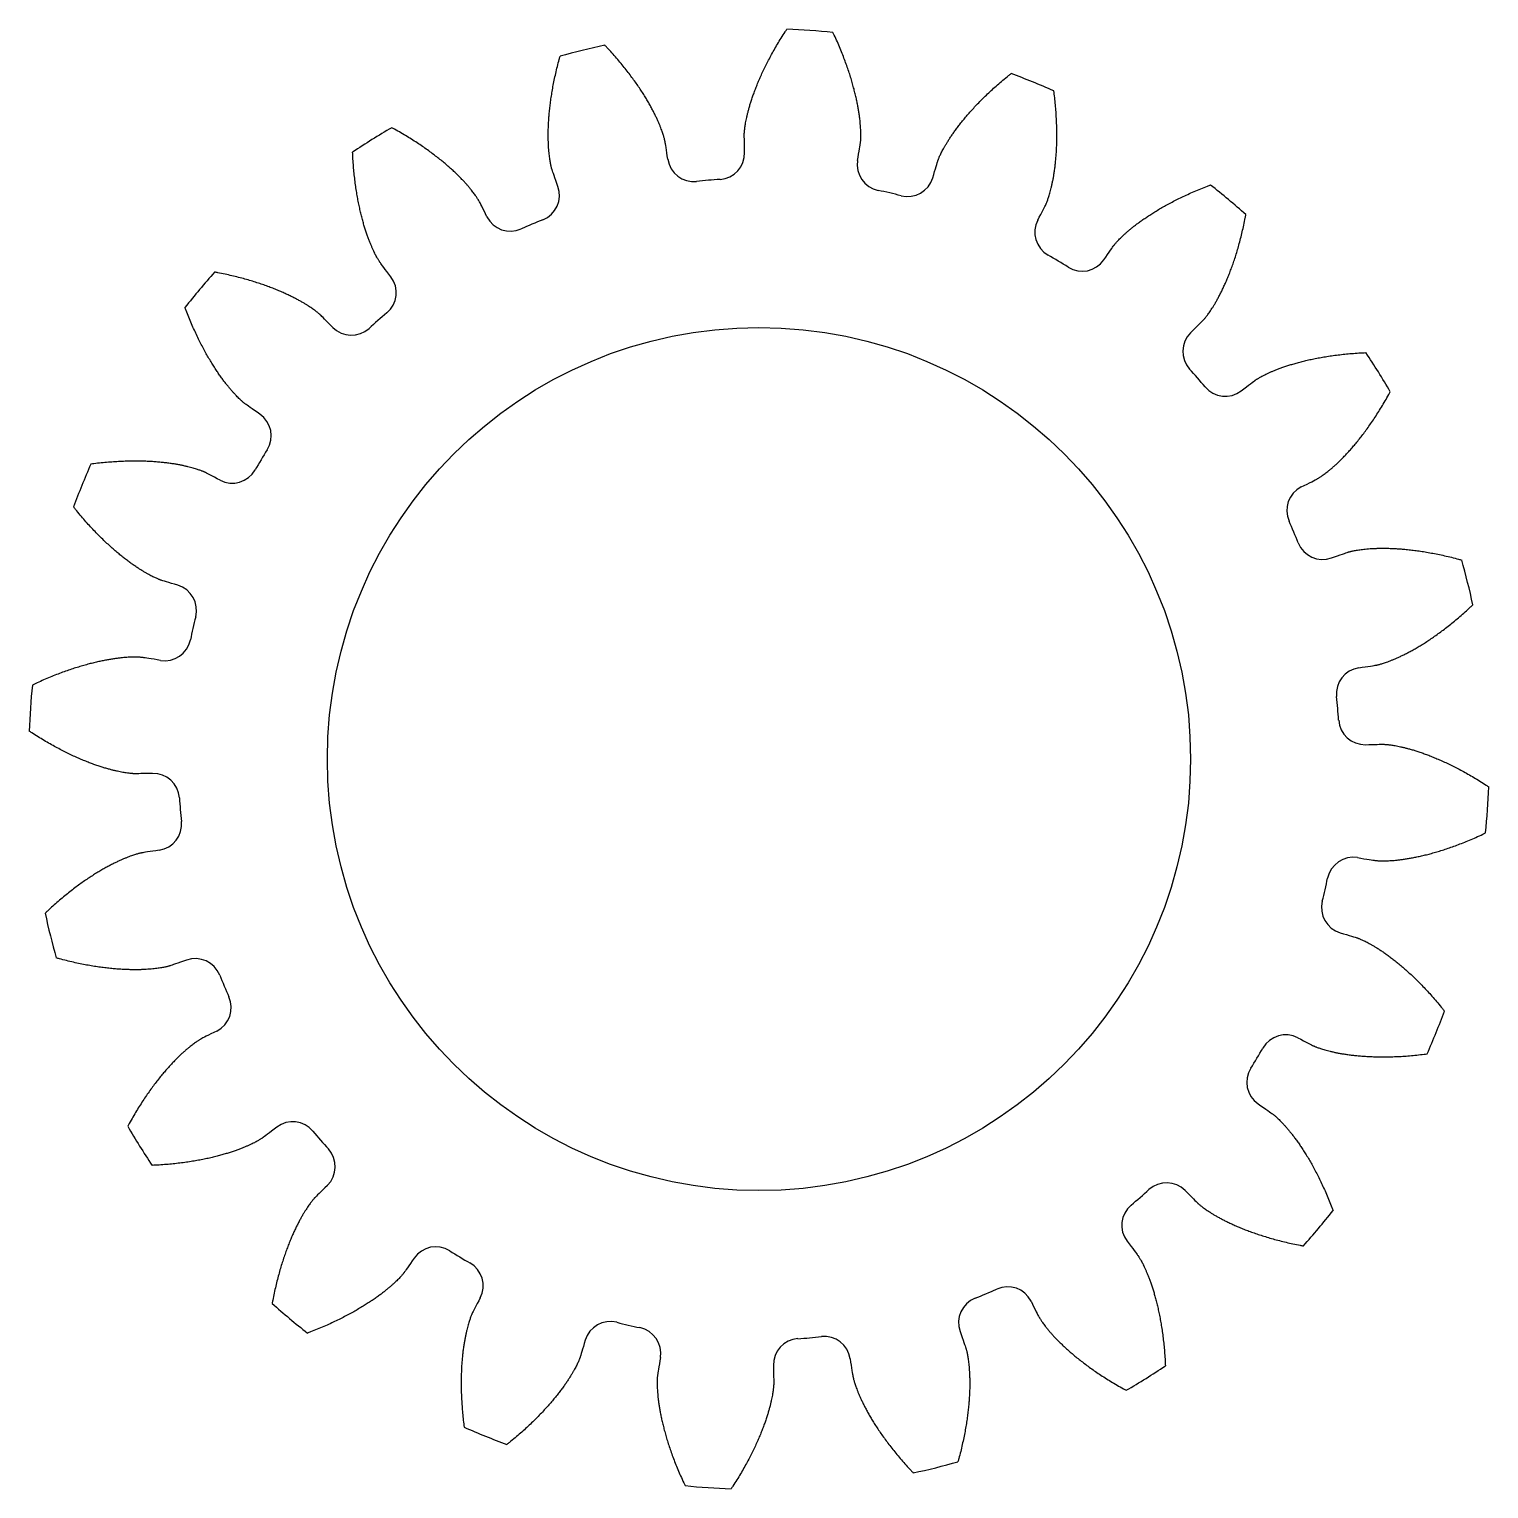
# Model space of a CAD drawing. Extents: x 228 to 279, y -33 to 176.
# Drawn here: x 228.33 to 250.31, y 129.53 to 151.52 of the extents above; entities that cross this region are included whole.
import ezdxf

# ---------------------------------------------------------------- set-up
doc = ezdxf.new("R2010")
doc.units = 0
doc.header["$LTSCALE"] = 12.7
doc.layers.add('VISIBLE', color=7, linetype='CONTINUOUS')

msp = doc.modelspace()

# ---------------------------------------------------------------- linework, layer by layer
at = {"layer": 'VISIBLE'}
msp.add_circle((239.317, 140.524), 6.5, dxfattribs=at)
for centre, radius, start, end in [((239.317, 140.524), 11, 84.1909, 87.8091), ((239.317, 140.524), 11, 102.1909, 105.8091), ((239.317, 140.524), 11, 66.1909, 69.8091), ((239.317, 140.524), 11, 120.1909, 123.8091), ((238.335, 149.617), 0.396, 188.6271, 276.163), ((238.705, 149.65), 0.396, 273.837, 1.3729), ((241.193, 149.476), 0.396, 170.6271, 258.163), ((241.555, 149.392), 0.396, 255.837, 343.3729), ((235.915, 149.014), 0.396, 291.837, 19.3729), ((239.317, 140.524), 8.75, 93.837, 96.163), ((239.317, 140.524), 8.75, 75.837, 78.163), ((239.317, 140.524), 11, 48.1909, 51.8091), ((235.573, 148.869), 0.396, 206.6271, 294.163), ((239.317, 140.524), 8.75, 111.837, 114.163), ((243.868, 148.458), 0.396, 152.6271, 240.163), ((239.317, 140.524), 8.75, 57.837, 60.163), ((244.186, 148.267), 0.396, 237.837, 325.3729), ((239.317, 140.524), 11, 138.1909, 141.8091), ((233.458, 147.547), 0.396, 309.837, 37.3729), ((239.317, 140.524), 8.75, 129.837, 132.163), ((233.178, 147.304), 0.396, 224.6271, 312.163), ((246.096, 146.663), 0.396, 134.6271, 222.163), ((239.317, 140.524), 11, 30.1909, 33.8091), ((239.317, 140.524), 8.75, 39.837, 42.163), ((246.34, 146.383), 0.396, 219.837, 307.3729), ((231.575, 145.393), 0.396, 327.837, 55.3729), ((239.317, 140.524), 8.75, 147.837, 150.163), ((239.317, 140.524), 11, 156.1909, 159.8091), ((231.383, 145.075), 0.396, 242.6271, 330.163), ((247.662, 144.268), 0.396, 116.6271, 204.163), ((239.317, 140.524), 8.75, 21.837, 24.163), ((247.807, 143.926), 0.396, 201.837, 289.3729), ((239.317, 140.524), 11, 12.1909, 15.8091), ((230.449, 142.762), 0.396, 345.837, 73.3729), ((239.317, 140.524), 8.75, 165.837, 168.163), ((230.366, 142.4), 0.396, 260.6271, 348.163), ((248.41, 141.506), 0.396, 98.6271, 186.163), ((239.317, 140.524), 11, 174.1909, 177.8091), ((239.317, 140.524), 8.75, 3.837, 6.163), ((248.443, 141.136), 0.396, 183.837, 271.3729), ((230.192, 139.912), 0.396, 3.837, 91.3729), ((239.317, 140.524), 11, 354.1909, 357.8091), ((239.317, 140.524), 8.75, 183.837, 186.163), ((230.224, 139.542), 0.396, 278.6271, 6.163), ((248.269, 138.648), 0.396, 80.6271, 168.163), ((239.317, 140.524), 8.75, 345.837, 348.163), ((248.185, 138.286), 0.396, 165.837, 253.3729), ((239.317, 140.524), 11, 192.1909, 195.8091), ((230.827, 137.122), 0.396, 21.837, 109.3729), ((239.317, 140.524), 8.75, 201.837, 204.163), ((230.972, 136.781), 0.396, 296.6271, 24.163), ((239.317, 140.524), 11, 336.1909, 339.8091), ((247.251, 135.974), 0.396, 62.6271, 150.163), ((239.317, 140.524), 8.75, 327.837, 330.163), ((247.059, 135.656), 0.396, 147.837, 235.3729), ((239.317, 140.524), 11, 210.1909, 213.8091), ((232.294, 134.665), 0.396, 39.837, 127.3729), ((239.317, 140.524), 8.75, 219.837, 222.163), ((232.538, 134.385), 0.396, 314.6271, 42.163), ((245.456, 133.745), 0.396, 44.6271, 132.163), ((239.317, 140.524), 8.75, 309.837, 312.163), ((245.176, 133.501), 0.396, 129.837, 217.3729), ((239.317, 140.524), 11, 318.1909, 321.8091), ((234.448, 132.782), 0.396, 57.837, 145.3729), ((239.317, 140.524), 8.75, 237.837, 240.163), ((234.767, 132.591), 0.396, 332.6271, 60.163), ((243.061, 132.18), 0.396, 26.6271, 114.163), ((242.719, 132.035), 0.396, 111.837, 199.3729), ((239.317, 140.524), 8.75, 291.837, 294.163), ((239.317, 140.524), 11, 228.1909, 231.8091), ((237.079, 131.656), 0.396, 75.837, 163.3729), ((239.317, 140.524), 8.75, 255.837, 258.163), ((237.441, 131.573), 0.396, 350.6271, 78.163), ((239.929, 131.399), 0.396, 93.837, 181.3729), ((239.317, 140.524), 8.75, 273.837, 276.163), ((240.299, 131.431), 0.396, 8.6271, 96.163), ((239.317, 140.524), 11, 300.1909, 303.8091), ((239.317, 140.524), 11, 246.1909, 249.8091), ((239.317, 140.524), 11, 282.1909, 285.8091), ((239.317, 140.524), 11, 264.1909, 267.8091)]:
    msp.add_arc(centre, radius, start, end, dxfattribs=at)
for points in [[(239.101, 149.659), (239.098, 149.799), (239.095, 149.919), (239.095, 149.925), (239.095, 149.936), (239.096, 149.949), (239.097, 149.966), (239.099, 149.986), (239.101, 150.011), (239.105, 150.039), (239.11, 150.07), (239.116, 150.106), (239.123, 150.144), (239.132, 150.187), (239.142, 150.232), (239.155, 150.282), (239.169, 150.334), (239.185, 150.39), (239.204, 150.449), (239.225, 150.512), (239.249, 150.577), (239.275, 150.645), (239.304, 150.717), (239.336, 150.791), (239.371, 150.868), (239.409, 150.948), (239.451, 151.03), (239.495, 151.115), (239.544, 151.202), (239.596, 151.291), (239.651, 151.383), (239.699, 151.458), (239.729, 151.503), (239.738, 151.516)], [(237.944, 149.558), (237.923, 149.696), (237.905, 149.815), (237.903, 149.821), (237.901, 149.832), (237.898, 149.844), (237.894, 149.861), (237.889, 149.881), (237.882, 149.904), (237.874, 149.931), (237.864, 149.961), (237.852, 149.995), (237.838, 150.032), (237.822, 150.072), (237.803, 150.115), (237.783, 150.162), (237.759, 150.211), (237.734, 150.263), (237.705, 150.318), (237.673, 150.376), (237.639, 150.436), (237.601, 150.499), (237.56, 150.564), (237.516, 150.632), (237.468, 150.702), (237.416, 150.773), (237.361, 150.847), (237.302, 150.923), (237.24, 151), (237.173, 151.079), (237.102, 151.16), (237.042, 151.226), (237.005, 151.265), (236.994, 151.276)], [(240.802, 149.54), (240.825, 149.678), (240.845, 149.797), (240.845, 149.803), (240.847, 149.814), (240.848, 149.826), (240.849, 149.843), (240.85, 149.864), (240.851, 149.888), (240.851, 149.917), (240.851, 149.949), (240.85, 149.984), (240.848, 150.024), (240.845, 150.067), (240.841, 150.114), (240.836, 150.164), (240.829, 150.218), (240.82, 150.276), (240.81, 150.337), (240.798, 150.402), (240.784, 150.47), (240.767, 150.541), (240.748, 150.616), (240.727, 150.694), (240.703, 150.775), (240.677, 150.859), (240.647, 150.946), (240.614, 151.036), (240.579, 151.129), (240.54, 151.225), (240.497, 151.324), (240.46, 151.405), (240.437, 151.453), (240.43, 151.468)], [(236.289, 149.145), (236.242, 149.277), (236.203, 149.39), (236.201, 149.397), (236.198, 149.407), (236.194, 149.419), (236.19, 149.436), (236.186, 149.456), (236.18, 149.48), (236.175, 149.508), (236.17, 149.539), (236.165, 149.574), (236.16, 149.613), (236.155, 149.656), (236.151, 149.703), (236.147, 149.754), (236.145, 149.808), (236.143, 149.867), (236.143, 149.929), (236.143, 149.994), (236.146, 150.064), (236.15, 150.137), (236.155, 150.214), (236.163, 150.294), (236.172, 150.378), (236.184, 150.466), (236.198, 150.557), (236.214, 150.651), (236.233, 150.749), (236.255, 150.85), (236.28, 150.955), (236.302, 151.041), (236.316, 151.093), (236.32, 151.108)], [(241.934, 149.279), (241.974, 149.413), (242.009, 149.528), (242.011, 149.534), (242.015, 149.544), (242.019, 149.556), (242.025, 149.572), (242.033, 149.591), (242.043, 149.613), (242.055, 149.639), (242.07, 149.667), (242.086, 149.699), (242.105, 149.734), (242.127, 149.771), (242.151, 149.811), (242.178, 149.854), (242.208, 149.9), (242.241, 149.948), (242.277, 149.998), (242.316, 150.051), (242.359, 150.106), (242.405, 150.163), (242.454, 150.222), (242.508, 150.283), (242.565, 150.345), (242.626, 150.409), (242.69, 150.475), (242.759, 150.541), (242.832, 150.609), (242.909, 150.678), (242.99, 150.748), (243.059, 150.805), (243.101, 150.838), (243.114, 150.848)], [(243.516, 148.64), (243.58, 148.764), (243.635, 148.871), (243.638, 148.877), (243.642, 148.886), (243.647, 148.898), (243.654, 148.914), (243.661, 148.933), (243.669, 148.956), (243.679, 148.983), (243.688, 149.013), (243.698, 149.048), (243.709, 149.086), (243.719, 149.127), (243.73, 149.173), (243.74, 149.223), (243.751, 149.276), (243.76, 149.334), (243.769, 149.395), (243.778, 149.461), (243.785, 149.53), (243.792, 149.603), (243.797, 149.68), (243.801, 149.76), (243.803, 149.845), (243.804, 149.933), (243.802, 150.025), (243.799, 150.121), (243.794, 150.221), (243.787, 150.324), (243.777, 150.43), (243.767, 150.519), (243.76, 150.572), (243.758, 150.588)], [(235.219, 148.692), (235.157, 148.817), (235.103, 148.924), (235.1, 148.929), (235.094, 148.939), (235.088, 148.95), (235.079, 148.964), (235.068, 148.981), (235.054, 149.002), (235.038, 149.025), (235.019, 149.05), (234.997, 149.079), (234.972, 149.109), (234.945, 149.143), (234.914, 149.178), (234.88, 149.216), (234.842, 149.255), (234.802, 149.297), (234.757, 149.341), (234.709, 149.386), (234.658, 149.432), (234.603, 149.48), (234.543, 149.53), (234.48, 149.58), (234.413, 149.632), (234.342, 149.684), (234.267, 149.738), (234.188, 149.791), (234.104, 149.846), (234.016, 149.9), (233.924, 149.955), (233.847, 149.999), (233.8, 150.025), (233.785, 150.032)], [(233.773, 147.788), (233.688, 147.899), (233.615, 147.994), (233.612, 148), (233.605, 148.008), (233.599, 148.019), (233.589, 148.033), (233.579, 148.051), (233.567, 148.072), (233.553, 148.097), (233.538, 148.125), (233.522, 148.157), (233.505, 148.193), (233.488, 148.232), (233.469, 148.276), (233.45, 148.323), (233.431, 148.374), (233.412, 148.429), (233.392, 148.487), (233.372, 148.55), (233.353, 148.617), (233.334, 148.688), (233.316, 148.763), (233.298, 148.841), (233.281, 148.924), (233.265, 149.011), (233.25, 149.102), (233.236, 149.197), (233.224, 149.296), (233.214, 149.399), (233.205, 149.505), (233.199, 149.594), (233.197, 149.648), (233.196, 149.664)], [(244.512, 148.042), (244.591, 148.157), (244.659, 148.255), (244.663, 148.261), (244.67, 148.269), (244.678, 148.279), (244.689, 148.292), (244.702, 148.308), (244.719, 148.326), (244.738, 148.346), (244.76, 148.369), (244.786, 148.394), (244.814, 148.421), (244.846, 148.45), (244.882, 148.481), (244.921, 148.514), (244.963, 148.548), (245.01, 148.583), (245.059, 148.62), (245.113, 148.658), (245.171, 148.697), (245.232, 148.737), (245.298, 148.778), (245.367, 148.819), (245.441, 148.861), (245.518, 148.903), (245.6, 148.945), (245.686, 148.987), (245.776, 149.029), (245.871, 149.071), (245.97, 149.112), (246.053, 149.145), (246.103, 149.164), (246.118, 149.17)], [(245.818, 146.945), (245.918, 147.044), (246.003, 147.128), (246.007, 147.133), (246.015, 147.141), (246.023, 147.15), (246.034, 147.163), (246.047, 147.179), (246.062, 147.198), (246.079, 147.221), (246.098, 147.247), (246.118, 147.276), (246.139, 147.309), (246.162, 147.346), (246.187, 147.386), (246.212, 147.43), (246.238, 147.478), (246.265, 147.53), (246.293, 147.585), (246.321, 147.645), (246.349, 147.708), (246.378, 147.776), (246.407, 147.847), (246.435, 147.923), (246.464, 148.002), (246.492, 148.086), (246.519, 148.174), (246.545, 148.266), (246.571, 148.362), (246.596, 148.463), (246.62, 148.567), (246.637, 148.655), (246.647, 148.707), (246.65, 148.723)], [(232.896, 147.025), (232.798, 147.125), (232.714, 147.21), (232.709, 147.215), (232.701, 147.222), (232.691, 147.23), (232.678, 147.241), (232.662, 147.254), (232.643, 147.269), (232.62, 147.286), (232.594, 147.305), (232.565, 147.325), (232.532, 147.347), (232.495, 147.37), (232.455, 147.394), (232.411, 147.419), (232.363, 147.445), (232.312, 147.472), (232.256, 147.5), (232.197, 147.528), (232.133, 147.557), (232.066, 147.585), (231.994, 147.614), (231.919, 147.643), (231.839, 147.671), (231.755, 147.699), (231.667, 147.726), (231.575, 147.753), (231.479, 147.779), (231.379, 147.803), (231.274, 147.827), (231.187, 147.845), (231.134, 147.855), (231.118, 147.857)], [(231.8, 145.719), (231.685, 145.798), (231.586, 145.867), (231.581, 145.871), (231.572, 145.877), (231.562, 145.885), (231.549, 145.896), (231.534, 145.909), (231.516, 145.926), (231.495, 145.945), (231.472, 145.967), (231.447, 145.993), (231.42, 146.022), (231.391, 146.054), (231.36, 146.089), (231.328, 146.128), (231.294, 146.171), (231.258, 146.217), (231.221, 146.267), (231.183, 146.32), (231.144, 146.378), (231.104, 146.439), (231.064, 146.505), (231.022, 146.574), (230.981, 146.648), (230.938, 146.726), (230.896, 146.807), (230.854, 146.893), (230.812, 146.984), (230.77, 147.078), (230.729, 147.177), (230.696, 147.26), (230.677, 147.31), (230.672, 147.325)], [(246.58, 146.069), (246.692, 146.154), (246.787, 146.226), (246.792, 146.23), (246.801, 146.236), (246.812, 146.243), (246.826, 146.252), (246.844, 146.263), (246.865, 146.275), (246.89, 146.288), (246.918, 146.303), (246.95, 146.319), (246.986, 146.336), (247.025, 146.354), (247.068, 146.372), (247.115, 146.391), (247.166, 146.41), (247.221, 146.43), (247.28, 146.449), (247.343, 146.469), (247.41, 146.488), (247.481, 146.507), (247.555, 146.526), (247.634, 146.544), (247.717, 146.561), (247.804, 146.577), (247.895, 146.591), (247.99, 146.605), (248.089, 146.617), (248.191, 146.628), (248.298, 146.636), (248.387, 146.642), (248.441, 146.644), (248.457, 146.645)], [(247.484, 144.622), (247.609, 144.685), (247.716, 144.739), (247.722, 144.742), (247.731, 144.747), (247.742, 144.754), (247.757, 144.763), (247.774, 144.774), (247.794, 144.787), (247.817, 144.804), (247.843, 144.823), (247.871, 144.844), (247.902, 144.869), (247.935, 144.897), (247.971, 144.928), (248.009, 144.962), (248.048, 144.999), (248.09, 145.04), (248.133, 145.084), (248.178, 145.132), (248.225, 145.183), (248.273, 145.239), (248.323, 145.298), (248.373, 145.361), (248.425, 145.428), (248.477, 145.499), (248.53, 145.574), (248.584, 145.654), (248.638, 145.737), (248.693, 145.825), (248.748, 145.917), (248.792, 145.995), (248.817, 146.042), (248.825, 146.056)], [(231.201, 144.723), (231.077, 144.787), (230.971, 144.842), (230.965, 144.845), (230.955, 144.85), (230.943, 144.855), (230.927, 144.861), (230.908, 144.868), (230.885, 144.877), (230.859, 144.886), (230.828, 144.895), (230.794, 144.906), (230.756, 144.916), (230.714, 144.927), (230.668, 144.937), (230.618, 144.948), (230.565, 144.958), (230.507, 144.968), (230.446, 144.977), (230.381, 144.985), (230.312, 144.992), (230.239, 144.999), (230.162, 145.004), (230.081, 145.008), (229.997, 145.01), (229.908, 145.011), (229.816, 145.01), (229.72, 145.007), (229.621, 145.001), (229.518, 144.994), (229.411, 144.984), (229.322, 144.974), (229.269, 144.967), (229.253, 144.965)], [(230.562, 143.142), (230.428, 143.182), (230.314, 143.216), (230.307, 143.218), (230.297, 143.222), (230.285, 143.226), (230.27, 143.233), (230.251, 143.241), (230.228, 143.251), (230.203, 143.263), (230.174, 143.277), (230.142, 143.293), (230.108, 143.312), (230.07, 143.334), (230.03, 143.358), (229.987, 143.385), (229.942, 143.415), (229.893, 143.448), (229.843, 143.484), (229.79, 143.523), (229.735, 143.566), (229.678, 143.612), (229.619, 143.662), (229.559, 143.715), (229.496, 143.772), (229.432, 143.833), (229.367, 143.898), (229.3, 143.967), (229.232, 144.039), (229.163, 144.116), (229.093, 144.198), (229.037, 144.266), (229.003, 144.308), (228.993, 144.321)], [(247.938, 143.553), (248.07, 143.599), (248.183, 143.639), (248.189, 143.641), (248.2, 143.644), (248.212, 143.647), (248.229, 143.651), (248.249, 143.656), (248.273, 143.661), (248.3, 143.666), (248.332, 143.672), (248.367, 143.677), (248.406, 143.682), (248.449, 143.686), (248.496, 143.691), (248.547, 143.694), (248.601, 143.697), (248.659, 143.698), (248.721, 143.699), (248.787, 143.698), (248.857, 143.696), (248.93, 143.692), (249.007, 143.686), (249.087, 143.679), (249.171, 143.669), (249.259, 143.658), (249.35, 143.644), (249.444, 143.627), (249.542, 143.608), (249.643, 143.587), (249.747, 143.562), (249.834, 143.54), (249.885, 143.525), (249.901, 143.521)], [(248.351, 141.898), (248.489, 141.919), (248.608, 141.937), (248.614, 141.938), (248.624, 141.94), (248.637, 141.943), (248.653, 141.947), (248.673, 141.952), (248.697, 141.959), (248.724, 141.968), (248.754, 141.978), (248.788, 141.99), (248.825, 142.004), (248.865, 142.02), (248.908, 142.038), (248.954, 142.059), (249.004, 142.082), (249.056, 142.108), (249.111, 142.137), (249.169, 142.168), (249.229, 142.203), (249.292, 142.24), (249.357, 142.281), (249.424, 142.326), (249.494, 142.374), (249.566, 142.425), (249.64, 142.48), (249.716, 142.539), (249.793, 142.602), (249.872, 142.668), (249.952, 142.739), (250.018, 142.799), (250.057, 142.836), (250.069, 142.847)], [(230.301, 142.01), (230.163, 142.032), (230.045, 142.052), (230.038, 142.053), (230.028, 142.054), (230.015, 142.055), (229.998, 142.056), (229.977, 142.057), (229.953, 142.058), (229.925, 142.059), (229.893, 142.058), (229.857, 142.057), (229.818, 142.056), (229.775, 142.053), (229.728, 142.049), (229.677, 142.043), (229.623, 142.036), (229.566, 142.028), (229.504, 142.017), (229.44, 142.005), (229.372, 141.991), (229.3, 141.974), (229.226, 141.956), (229.148, 141.934), (229.066, 141.91), (228.982, 141.884), (228.895, 141.854), (228.805, 141.822), (228.712, 141.786), (228.616, 141.747), (228.518, 141.705), (228.437, 141.668), (228.388, 141.645), (228.374, 141.638)], [(230.182, 140.308), (230.042, 140.305), (229.922, 140.302), (229.916, 140.302), (229.905, 140.303), (229.892, 140.303), (229.875, 140.304), (229.855, 140.306), (229.831, 140.309), (229.803, 140.312), (229.771, 140.317), (229.736, 140.323), (229.697, 140.33), (229.655, 140.339), (229.609, 140.349), (229.56, 140.362), (229.507, 140.376), (229.451, 140.393), (229.392, 140.411), (229.33, 140.432), (229.264, 140.456), (229.196, 140.482), (229.125, 140.511), (229.05, 140.543), (228.973, 140.578), (228.894, 140.616), (228.811, 140.658), (228.727, 140.703), (228.64, 140.751), (228.55, 140.803), (228.459, 140.859), (228.383, 140.906), (228.339, 140.936), (228.325, 140.945)], [(248.452, 140.74), (248.592, 140.744), (248.712, 140.747), (248.718, 140.746), (248.729, 140.746), (248.742, 140.745), (248.759, 140.744), (248.779, 140.743), (248.804, 140.74), (248.831, 140.736), (248.863, 140.732), (248.898, 140.726), (248.937, 140.719), (248.979, 140.71), (249.025, 140.699), (249.074, 140.687), (249.127, 140.672), (249.183, 140.656), (249.242, 140.637), (249.304, 140.616), (249.37, 140.593), (249.438, 140.566), (249.51, 140.537), (249.584, 140.505), (249.661, 140.47), (249.74, 140.432), (249.823, 140.391), (249.907, 140.346), (249.995, 140.298), (250.084, 140.246), (250.175, 140.19), (250.251, 140.142), (250.296, 140.113), (250.309, 140.104)], [(248.333, 139.039), (248.471, 139.016), (248.589, 138.997), (248.596, 138.996), (248.606, 138.995), (248.619, 138.994), (248.636, 138.992), (248.657, 138.991), (248.681, 138.99), (248.709, 138.99), (248.741, 138.99), (248.777, 138.991), (248.816, 138.993), (248.86, 138.996), (248.906, 139), (248.957, 139.005), (249.011, 139.012), (249.069, 139.021), (249.13, 139.031), (249.194, 139.043), (249.262, 139.058), (249.334, 139.074), (249.409, 139.093), (249.486, 139.114), (249.568, 139.138), (249.652, 139.165), (249.739, 139.194), (249.829, 139.227), (249.922, 139.263), (250.018, 139.302), (250.116, 139.344), (250.198, 139.381), (250.246, 139.404), (250.261, 139.411)], [(230.283, 139.151), (230.145, 139.13), (230.027, 139.112), (230.02, 139.11), (230.01, 139.108), (229.997, 139.106), (229.981, 139.102), (229.961, 139.096), (229.937, 139.089), (229.91, 139.081), (229.88, 139.071), (229.846, 139.059), (229.809, 139.045), (229.769, 139.029), (229.726, 139.011), (229.68, 138.99), (229.63, 138.967), (229.578, 138.941), (229.523, 138.912), (229.466, 138.881), (229.405, 138.846), (229.342, 138.808), (229.277, 138.767), (229.21, 138.723), (229.14, 138.675), (229.068, 138.624), (228.994, 138.569), (228.919, 138.51), (228.841, 138.447), (228.762, 138.38), (228.682, 138.31), (228.616, 138.249), (228.577, 138.213), (228.565, 138.201)], [(248.072, 137.907), (248.206, 137.867), (248.321, 137.833), (248.327, 137.83), (248.337, 137.827), (248.349, 137.822), (248.365, 137.816), (248.384, 137.808), (248.406, 137.798), (248.431, 137.786), (248.46, 137.772), (248.492, 137.755), (248.526, 137.736), (248.564, 137.715), (248.604, 137.691), (248.647, 137.664), (248.693, 137.634), (248.741, 137.601), (248.791, 137.565), (248.844, 137.525), (248.899, 137.483), (248.956, 137.437), (249.015, 137.387), (249.075, 137.334), (249.138, 137.277), (249.202, 137.216), (249.267, 137.151), (249.334, 137.082), (249.402, 137.009), (249.471, 136.932), (249.541, 136.851), (249.598, 136.782), (249.631, 136.74), (249.641, 136.728)], [(230.696, 137.496), (230.564, 137.449), (230.451, 137.41), (230.445, 137.408), (230.434, 137.405), (230.422, 137.402), (230.406, 137.397), (230.385, 137.393), (230.362, 137.388), (230.334, 137.382), (230.302, 137.377), (230.267, 137.372), (230.228, 137.367), (230.185, 137.362), (230.138, 137.358), (230.087, 137.355), (230.033, 137.352), (229.975, 137.35), (229.913, 137.35), (229.847, 137.351), (229.778, 137.353), (229.704, 137.357), (229.627, 137.362), (229.547, 137.37), (229.463, 137.379), (229.375, 137.391), (229.284, 137.405), (229.19, 137.421), (229.092, 137.44), (228.991, 137.462), (228.887, 137.487), (228.8, 137.509), (228.749, 137.523), (228.733, 137.528)], [(231.15, 136.427), (231.025, 136.364), (230.918, 136.31), (230.912, 136.307), (230.903, 136.302), (230.892, 136.295), (230.877, 136.286), (230.86, 136.275), (230.84, 136.261), (230.817, 136.245), (230.791, 136.226), (230.763, 136.204), (230.732, 136.179), (230.699, 136.152), (230.663, 136.121), (230.626, 136.087), (230.586, 136.05), (230.544, 136.009), (230.501, 135.965), (230.456, 135.917), (230.409, 135.865), (230.361, 135.81), (230.312, 135.751), (230.261, 135.688), (230.209, 135.621), (230.157, 135.55), (230.104, 135.474), (230.05, 135.395), (229.996, 135.311), (229.941, 135.224), (229.887, 135.131), (229.843, 135.054), (229.817, 135.007), (229.809, 134.993)], [(247.433, 136.326), (247.557, 136.261), (247.663, 136.206), (247.669, 136.204), (247.679, 136.199), (247.691, 136.194), (247.707, 136.188), (247.726, 136.18), (247.749, 136.172), (247.776, 136.163), (247.806, 136.153), (247.84, 136.143), (247.878, 136.133), (247.92, 136.122), (247.966, 136.111), (248.016, 136.101), (248.069, 136.091), (248.127, 136.081), (248.188, 136.072), (248.253, 136.064), (248.322, 136.056), (248.395, 136.05), (248.472, 136.045), (248.553, 136.041), (248.638, 136.038), (248.726, 136.038), (248.818, 136.039), (248.914, 136.042), (249.013, 136.047), (249.116, 136.055), (249.223, 136.065), (249.312, 136.075), (249.365, 136.082), (249.381, 136.084)], [(246.834, 135.33), (246.95, 135.25), (247.048, 135.182), (247.053, 135.178), (247.062, 135.172), (247.072, 135.164), (247.085, 135.153), (247.1, 135.139), (247.119, 135.123), (247.139, 135.103), (247.162, 135.081), (247.187, 135.056), (247.214, 135.027), (247.243, 134.995), (247.274, 134.959), (247.306, 134.921), (247.341, 134.878), (247.376, 134.832), (247.413, 134.782), (247.451, 134.728), (247.49, 134.671), (247.53, 134.609), (247.571, 134.544), (247.612, 134.474), (247.654, 134.401), (247.696, 134.323), (247.738, 134.241), (247.78, 134.155), (247.822, 134.065), (247.864, 133.97), (247.905, 133.871), (247.938, 133.789), (247.957, 133.738), (247.963, 133.723)], [(232.054, 134.98), (231.943, 134.895), (231.847, 134.822), (231.842, 134.819), (231.833, 134.813), (231.822, 134.806), (231.808, 134.797), (231.79, 134.786), (231.769, 134.774), (231.744, 134.76), (231.716, 134.745), (231.684, 134.73), (231.648, 134.713), (231.609, 134.695), (231.566, 134.677), (231.519, 134.658), (231.468, 134.638), (231.413, 134.619), (231.354, 134.599), (231.291, 134.58), (231.224, 134.56), (231.154, 134.541), (231.079, 134.523), (231, 134.505), (230.917, 134.488), (230.83, 134.472), (230.739, 134.457), (230.644, 134.444), (230.546, 134.432), (230.443, 134.421), (230.336, 134.412), (230.247, 134.407), (230.193, 134.404), (230.177, 134.404)], [(232.816, 134.103), (232.716, 134.005), (232.631, 133.921), (232.627, 133.916), (232.619, 133.908), (232.611, 133.898), (232.6, 133.885), (232.587, 133.869), (232.572, 133.85), (232.555, 133.828), (232.537, 133.802), (232.516, 133.772), (232.495, 133.739), (232.472, 133.703), (232.447, 133.662), (232.422, 133.618), (232.396, 133.571), (232.369, 133.519), (232.341, 133.463), (232.313, 133.404), (232.285, 133.34), (232.256, 133.273), (232.227, 133.201), (232.199, 133.126), (232.171, 133.046), (232.143, 132.962), (232.115, 132.874), (232.089, 132.782), (232.063, 132.686), (232.038, 132.586), (232.015, 132.481), (231.997, 132.394), (231.987, 132.341), (231.984, 132.325)], [(245.738, 134.023), (245.836, 133.924), (245.921, 133.838), (245.925, 133.834), (245.933, 133.827), (245.943, 133.818), (245.956, 133.807), (245.972, 133.794), (245.991, 133.779), (246.014, 133.762), (246.04, 133.744), (246.069, 133.724), (246.102, 133.702), (246.139, 133.679), (246.179, 133.655), (246.223, 133.629), (246.271, 133.603), (246.322, 133.576), (246.378, 133.549), (246.437, 133.521), (246.501, 133.492), (246.568, 133.463), (246.64, 133.435), (246.716, 133.406), (246.795, 133.378), (246.879, 133.35), (246.967, 133.323), (247.059, 133.296), (247.155, 133.27), (247.256, 133.245), (247.36, 133.222), (247.447, 133.204), (247.5, 133.194), (247.516, 133.191)], [(244.861, 133.261), (244.946, 133.15), (245.019, 133.055), (245.023, 133.049), (245.029, 133.04), (245.036, 133.03), (245.045, 133.015), (245.055, 132.998), (245.068, 132.976), (245.081, 132.952), (245.096, 132.923), (245.112, 132.891), (245.129, 132.856), (245.146, 132.816), (245.165, 132.773), (245.184, 132.726), (245.203, 132.675), (245.223, 132.62), (245.242, 132.561), (245.262, 132.498), (245.281, 132.432), (245.3, 132.361), (245.319, 132.286), (245.336, 132.207), (245.353, 132.124), (245.369, 132.037), (245.384, 131.947), (245.398, 131.852), (245.41, 131.753), (245.42, 131.65), (245.429, 131.543), (245.435, 131.454), (245.437, 131.401), (245.438, 131.384)], [(234.123, 133.007), (234.043, 132.892), (233.975, 132.793), (233.971, 132.788), (233.964, 132.78), (233.956, 132.77), (233.945, 132.757), (233.932, 132.741), (233.916, 132.723), (233.896, 132.702), (233.874, 132.679), (233.848, 132.654), (233.82, 132.627), (233.788, 132.598), (233.752, 132.568), (233.713, 132.535), (233.671, 132.501), (233.625, 132.465), (233.575, 132.428), (233.521, 132.39), (233.463, 132.351), (233.402, 132.311), (233.337, 132.271), (233.267, 132.23), (233.194, 132.188), (233.116, 132.146), (233.034, 132.104), (232.948, 132.061), (232.858, 132.019), (232.763, 131.977), (232.664, 131.936), (232.581, 131.903), (232.531, 131.884), (232.516, 131.879)], [(235.118, 132.409), (235.054, 132.284), (234.999, 132.178), (234.996, 132.172), (234.992, 132.162), (234.987, 132.151), (234.98, 132.135), (234.973, 132.115), (234.965, 132.092), (234.956, 132.066), (234.946, 132.035), (234.936, 132.001), (234.925, 131.963), (234.915, 131.921), (234.904, 131.875), (234.894, 131.826), (234.884, 131.772), (234.874, 131.715), (234.865, 131.653), (234.856, 131.588), (234.849, 131.519), (234.843, 131.446), (234.837, 131.369), (234.834, 131.288), (234.831, 131.204), (234.831, 131.115), (234.832, 131.023), (234.835, 130.928), (234.84, 130.828), (234.848, 130.725), (234.857, 130.618), (234.867, 130.53), (234.874, 130.477), (234.876, 130.46)], [(243.415, 132.357), (243.478, 132.232), (243.531, 132.125), (243.535, 132.119), (243.54, 132.11), (243.546, 132.099), (243.555, 132.085), (243.567, 132.067), (243.58, 132.047), (243.597, 132.024), (243.615, 131.998), (243.637, 131.97), (243.662, 131.939), (243.69, 131.906), (243.72, 131.87), (243.754, 131.833), (243.792, 131.793), (243.833, 131.752), (243.877, 131.708), (243.925, 131.663), (243.976, 131.616), (244.032, 131.568), (244.091, 131.519), (244.154, 131.468), (244.221, 131.417), (244.292, 131.364), (244.367, 131.311), (244.446, 131.257), (244.53, 131.203), (244.618, 131.148), (244.71, 131.094), (244.787, 131.05), (244.835, 131.024), (244.849, 131.016)], [(236.7, 131.77), (236.66, 131.636), (236.625, 131.521), (236.623, 131.515), (236.62, 131.505), (236.615, 131.493), (236.609, 131.477), (236.601, 131.458), (236.591, 131.436), (236.579, 131.41), (236.564, 131.381), (236.548, 131.35), (236.529, 131.315), (236.508, 131.278), (236.483, 131.237), (236.456, 131.194), (236.426, 131.149), (236.394, 131.101), (236.358, 131.05), (236.318, 130.997), (236.276, 130.943), (236.229, 130.886), (236.18, 130.827), (236.126, 130.766), (236.069, 130.704), (236.008, 130.64), (235.944, 130.574), (235.875, 130.507), (235.802, 130.439), (235.725, 130.37), (235.644, 130.301), (235.575, 130.244), (235.533, 130.21), (235.52, 130.2)], [(242.345, 131.903), (242.392, 131.771), (242.432, 131.658), (242.433, 131.652), (242.436, 131.642), (242.44, 131.629), (242.444, 131.613), (242.449, 131.593), (242.454, 131.569), (242.459, 131.541), (242.464, 131.51), (242.47, 131.474), (242.475, 131.435), (242.479, 131.392), (242.483, 131.345), (242.487, 131.295), (242.489, 131.24), (242.491, 131.182), (242.491, 131.12), (242.491, 131.054), (242.488, 130.985), (242.485, 130.912), (242.479, 130.835), (242.472, 130.754), (242.462, 130.67), (242.45, 130.583), (242.437, 130.492), (242.42, 130.397), (242.401, 130.299), (242.379, 130.198), (242.355, 130.094), (242.332, 130.008), (242.318, 129.956), (242.314, 129.94)], [(237.832, 131.508), (237.809, 131.37), (237.789, 131.252), (237.789, 131.246), (237.788, 131.235), (237.786, 131.222), (237.785, 131.205), (237.784, 131.185), (237.783, 131.16), (237.783, 131.132), (237.783, 131.1), (237.784, 131.064), (237.786, 131.025), (237.789, 130.982), (237.793, 130.935), (237.798, 130.885), (237.805, 130.83), (237.814, 130.773), (237.824, 130.712), (237.836, 130.647), (237.85, 130.579), (237.867, 130.508), (237.886, 130.433), (237.907, 130.355), (237.931, 130.274), (237.958, 130.19), (237.987, 130.102), (238.02, 130.012), (238.055, 129.919), (238.094, 129.823), (238.137, 129.725), (238.174, 129.644), (238.197, 129.595), (238.204, 129.581)], [(240.69, 131.491), (240.711, 131.352), (240.73, 131.234), (240.731, 131.227), (240.733, 131.217), (240.736, 131.205), (240.74, 131.188), (240.745, 131.168), (240.752, 131.145), (240.76, 131.118), (240.77, 131.087), (240.782, 131.054), (240.796, 131.017), (240.812, 130.977), (240.831, 130.933), (240.851, 130.887), (240.875, 130.838), (240.901, 130.786), (240.929, 130.731), (240.961, 130.673), (240.995, 130.613), (241.033, 130.55), (241.074, 130.484), (241.119, 130.417), (241.166, 130.347), (241.218, 130.275), (241.273, 130.201), (241.332, 130.126), (241.394, 130.048), (241.461, 129.969), (241.532, 129.889), (241.592, 129.823), (241.629, 129.784), (241.64, 129.772)], [(239.533, 131.389), (239.537, 131.249), (239.539, 131.13), (239.539, 131.123), (239.539, 131.112), (239.538, 131.1), (239.537, 131.083), (239.535, 131.062), (239.533, 131.038), (239.529, 131.01), (239.525, 130.978), (239.519, 130.943), (239.511, 130.904), (239.502, 130.862), (239.492, 130.816), (239.48, 130.767), (239.465, 130.714), (239.449, 130.659), (239.43, 130.599), (239.409, 130.537), (239.385, 130.472), (239.359, 130.403), (239.33, 130.332), (239.298, 130.258), (239.263, 130.181), (239.225, 130.101), (239.184, 130.019), (239.139, 129.934), (239.09, 129.847), (239.039, 129.757), (238.983, 129.666), (238.935, 129.591), (238.906, 129.546), (238.897, 129.532)]]:
    msp.add_open_spline(points, degree=3, knots=[0.0460056, 0.0460056, 0.0460056, 0.0460056, 0.1030004, 0.1126021, 0.1249978, 0.1396646, 0.1562952, 0.1746809, 0.1946684, 0.2161384, 0.2389949, 0.2631586, 0.2885622, 0.315148, 0.3428657, 0.3716707, 0.4015235, 0.4323885, 0.4642336, 0.4970296, 0.5307495, 0.5653688, 0.6008647, 0.637216, 0.6744031, 0.7124076, 0.7512123, 0.790801, 0.8311585, 0.8722704, 0.9141231, 0.9567037, 0.97505, 0.97505, 0.97505, 0.97505], dxfattribs=at)

doc.saveas('drawing.dxf')
